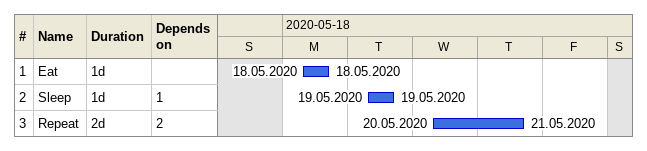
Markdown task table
| ID | Task | Duration | Start | Finish | Predecessors |
|---|---|---|---|---|---|
| 1 | Eat | 1d | 2020-05-18 | 2020-05-18 |  |
| 2 | Sleep | 1d | 2020-05-19 | 2020-05-19 | 1 |
| 3 | Repeat | 2d | 2020-05-20 | 2020-05-21 | 2 |
